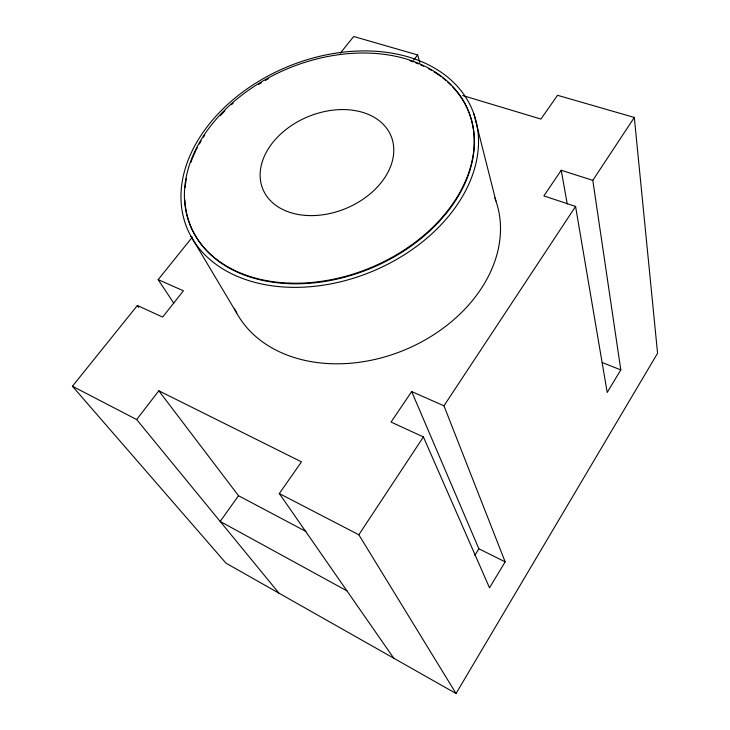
<?xml version="1.0" encoding="UTF-8"?>
<svg xmlns="http://www.w3.org/2000/svg" width="730" height="730" viewBox="0 0 730 730"><rect width="100%" height="100%" fill="white"/><g stroke="black" fill="none" stroke-linecap="round" stroke-linejoin="round"><path stroke-width="1.09" d="M192.346 237.131L158.164 279.645L183.422 290.805L162.626 317.094L137.377 305.496L72.434 386.243L225.981 563.149L456.04 693.5L657.566 353.238L634.315 117.457L557.528 95.301L540.93 119.063L462.656 95.53M505.16 561.854L489.511 587.823L423.409 436.941L391.061 422.077L411.674 391.572L443.959 405.816L505.16 561.854L478.862 548.777L411.674 391.572M620.801 369.891L607.205 392.457L575.568 206.453L543.896 195.895L561.224 170.263L592.796 180.356L620.801 369.891L602.25 362.573M474.792 555.402L478.862 548.777M456.04 693.5L358.832 534.771L423.409 436.941M443.959 405.816L575.568 206.453M592.796 180.356L634.315 117.457M393.762 658.214L279.316 493.544L301.463 461.844L158.821 390.796L136.665 419.558L278.979 593.18M158.821 390.796L238.518 495.725L220.186 521.448L346.96 590.871M413.554 60.207L417.615 54.942L353.703 36.5L340.271 53.199M72.434 386.243L136.665 419.558M279.316 493.544L358.832 534.771M238.518 495.725L305.879 531.431M137.377 305.496L138.691 307.348M158.164 279.645L173.84 303.288M190.84 236.1L236.693 313.024M417.615 54.942L419.841 62.597M473.916 113.989A154.422 110.759 -22.6 0 1 289.481 287.273A154.422 110.759 -22.6 0 1 225.825 106.151A154.422 110.759 -22.6 0 1 473.916 113.989L495.944 201.06M561.224 170.263L567.228 203.889M494.776 197.903A141.501 107.41 -22.6 0 1 406.418 349.195A141.501 107.41 -22.6 0 1 234.631 309.018M456.067 90.794A150.307 107.794 -22.6 0 1 368.641 269.233A150.307 107.794 -22.6 0 1 184.863 199.828M185.128 187.583A150.307 107.794 -22.6 0 1 186.378 178.649M190.822 162.471A150.307 107.794 -22.6 0 1 195.795 150.754M196.306 149.714A150.307 107.794 -22.6 0 1 197.292 147.77M199.4 143.901A150.307 107.794 -22.6 0 1 201.088 141M203.469 137.158A150.307 107.794 -22.6 0 1 204.71 135.26M220.168 115.76A150.307 107.794 -22.6 0 1 224.84 110.933M231.428 104.709A150.307 107.794 -22.6 0 1 233.135 103.204M258.52 84.461A150.307 107.794 -22.6 0 1 261.431 82.682M265.355 80.4A150.307 107.794 -22.6 0 1 268.33 78.749M410.077 60.809A150.307 107.794 -22.6 0 1 413.28 61.913M415.388 62.707A150.307 107.794 -22.6 0 1 418.518 63.948M420.571 64.824A150.307 107.794 -22.6 0 1 423.601 66.211M428.492 68.675A150.307 107.794 -22.6 0 1 431.32 70.253M434.067 71.887A150.307 107.794 -22.6 0 1 440.664 76.349M442.471 77.727A150.307 107.794 -22.6 0 1 445.975 80.583M447.663 82.061A150.307 107.794 -22.6 0 1 450.894 85.136M452.436 86.715A150.307 107.794 -22.6 0 1 455.374 89.963M306.262 215.45A69.386 49.64 -22.6 0 0 392.338 139.695A69.386 49.64 -22.6 0 0 282.255 132.623A69.386 49.64 -22.6 0 0 306.262 215.45M289.819 283.121A150.407 107.812 -22.6 0 0 469.81 114.592A150.407 107.812 -22.6 0 0 228.317 106.635A150.407 107.812 -22.6 0 0 289.819 283.121"/></g></svg>
